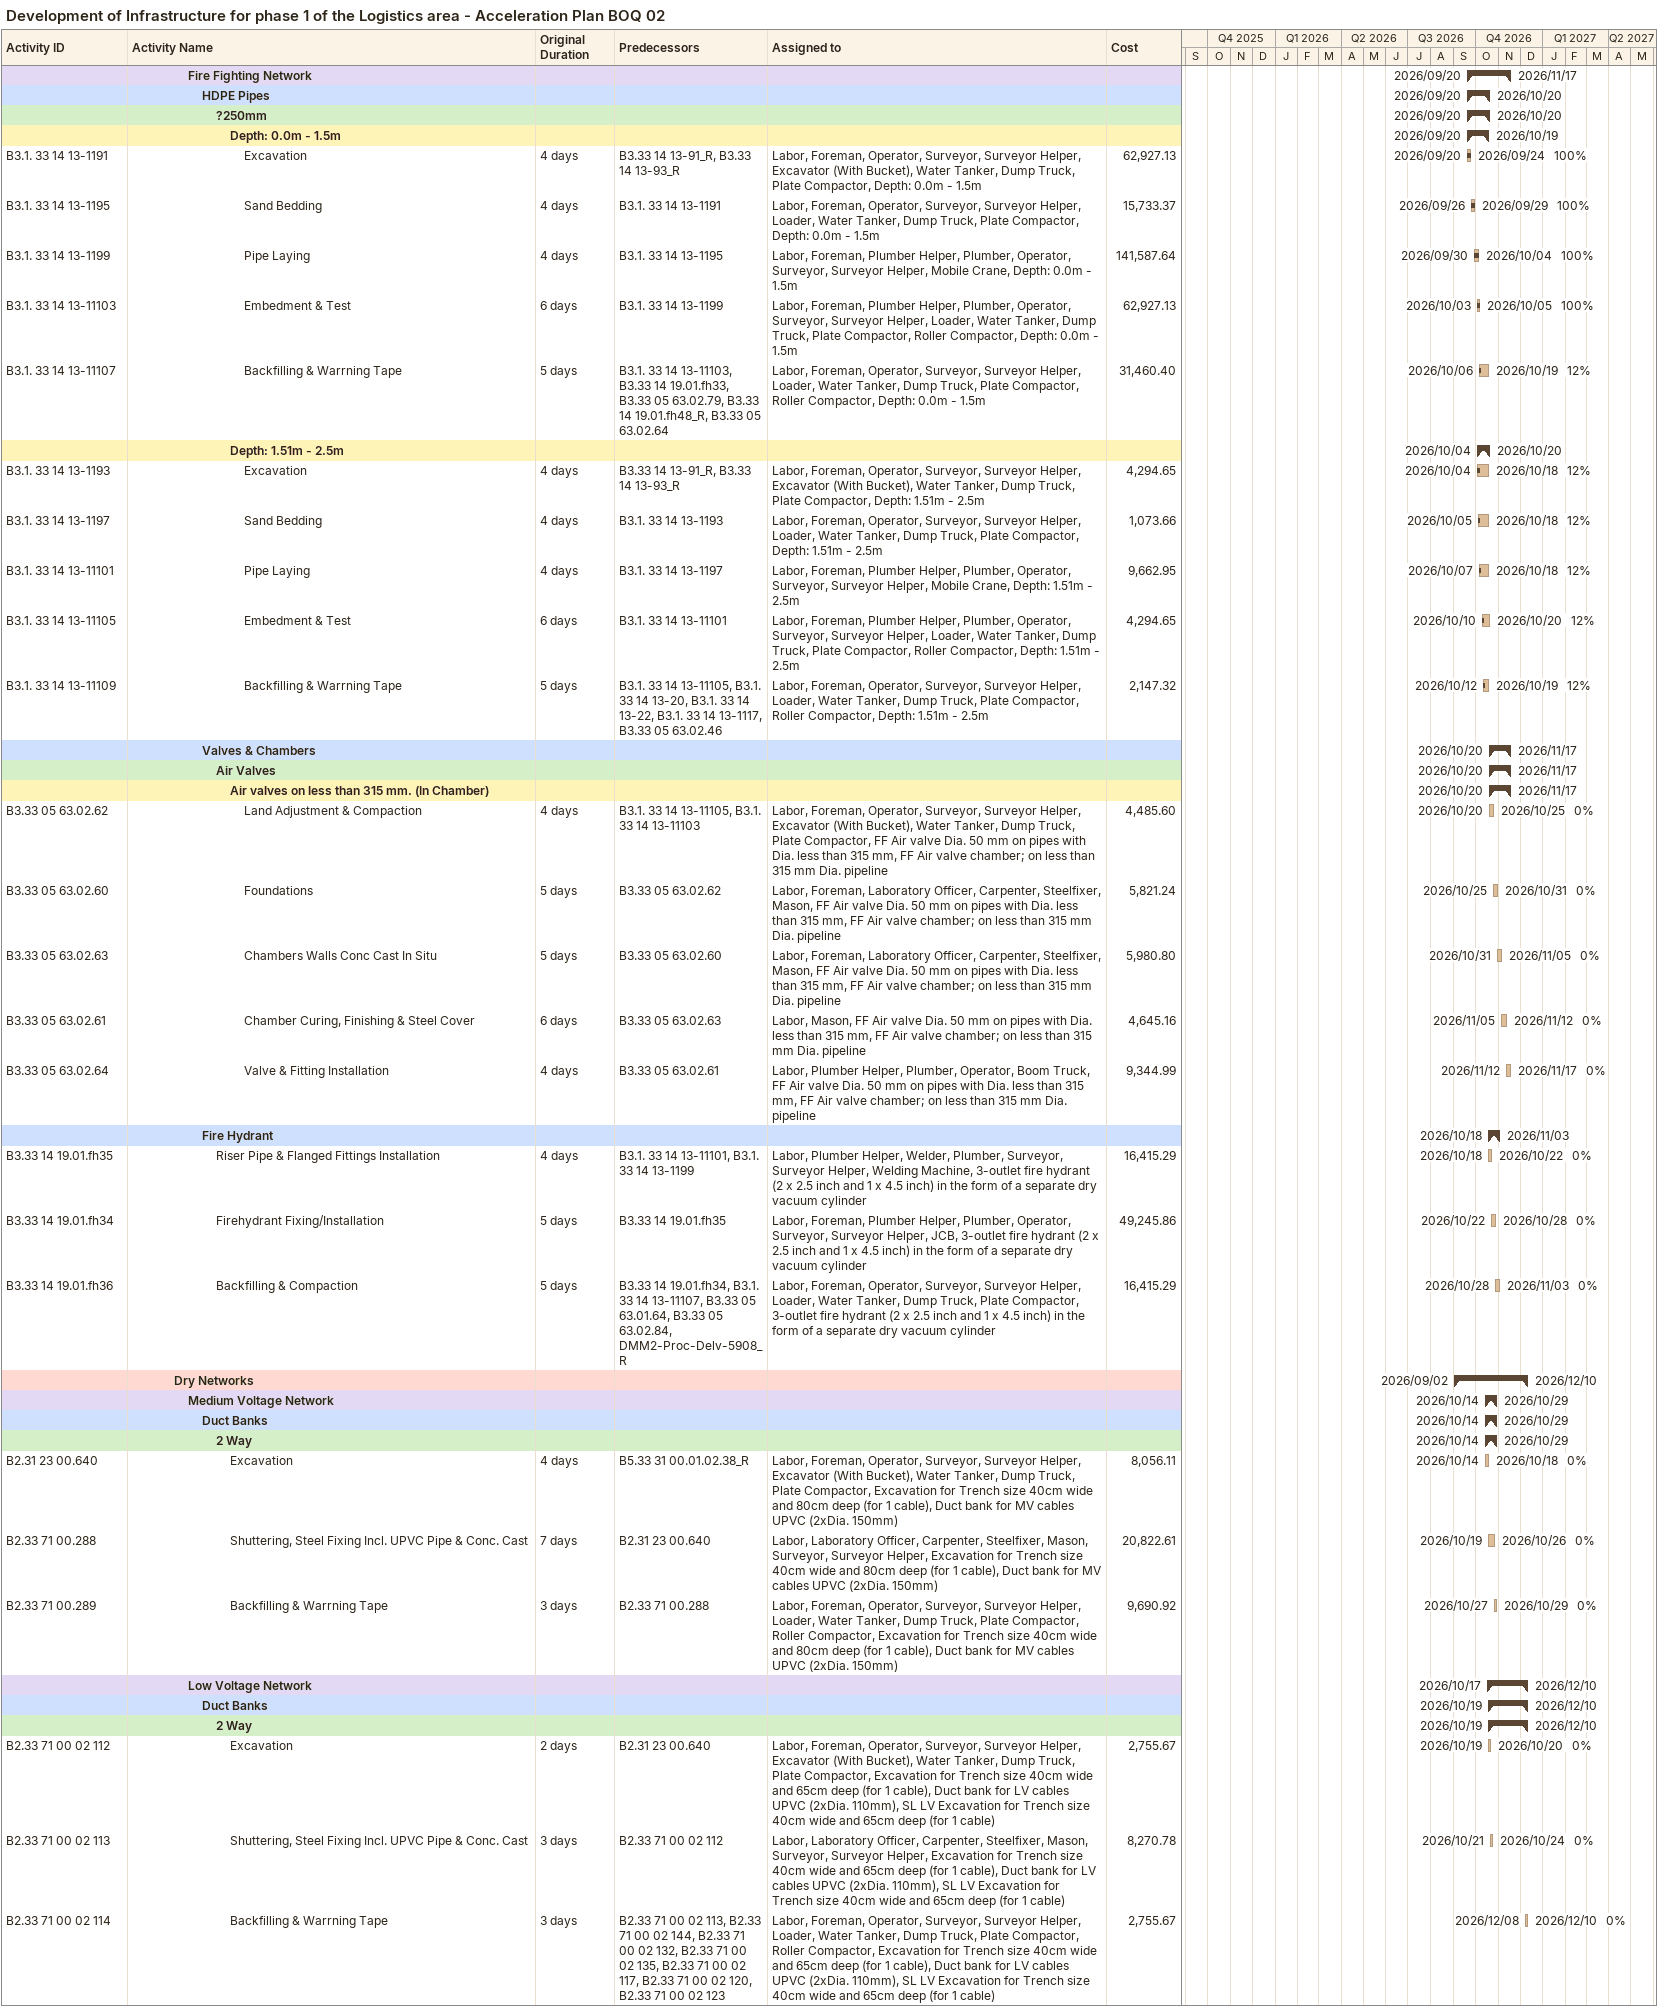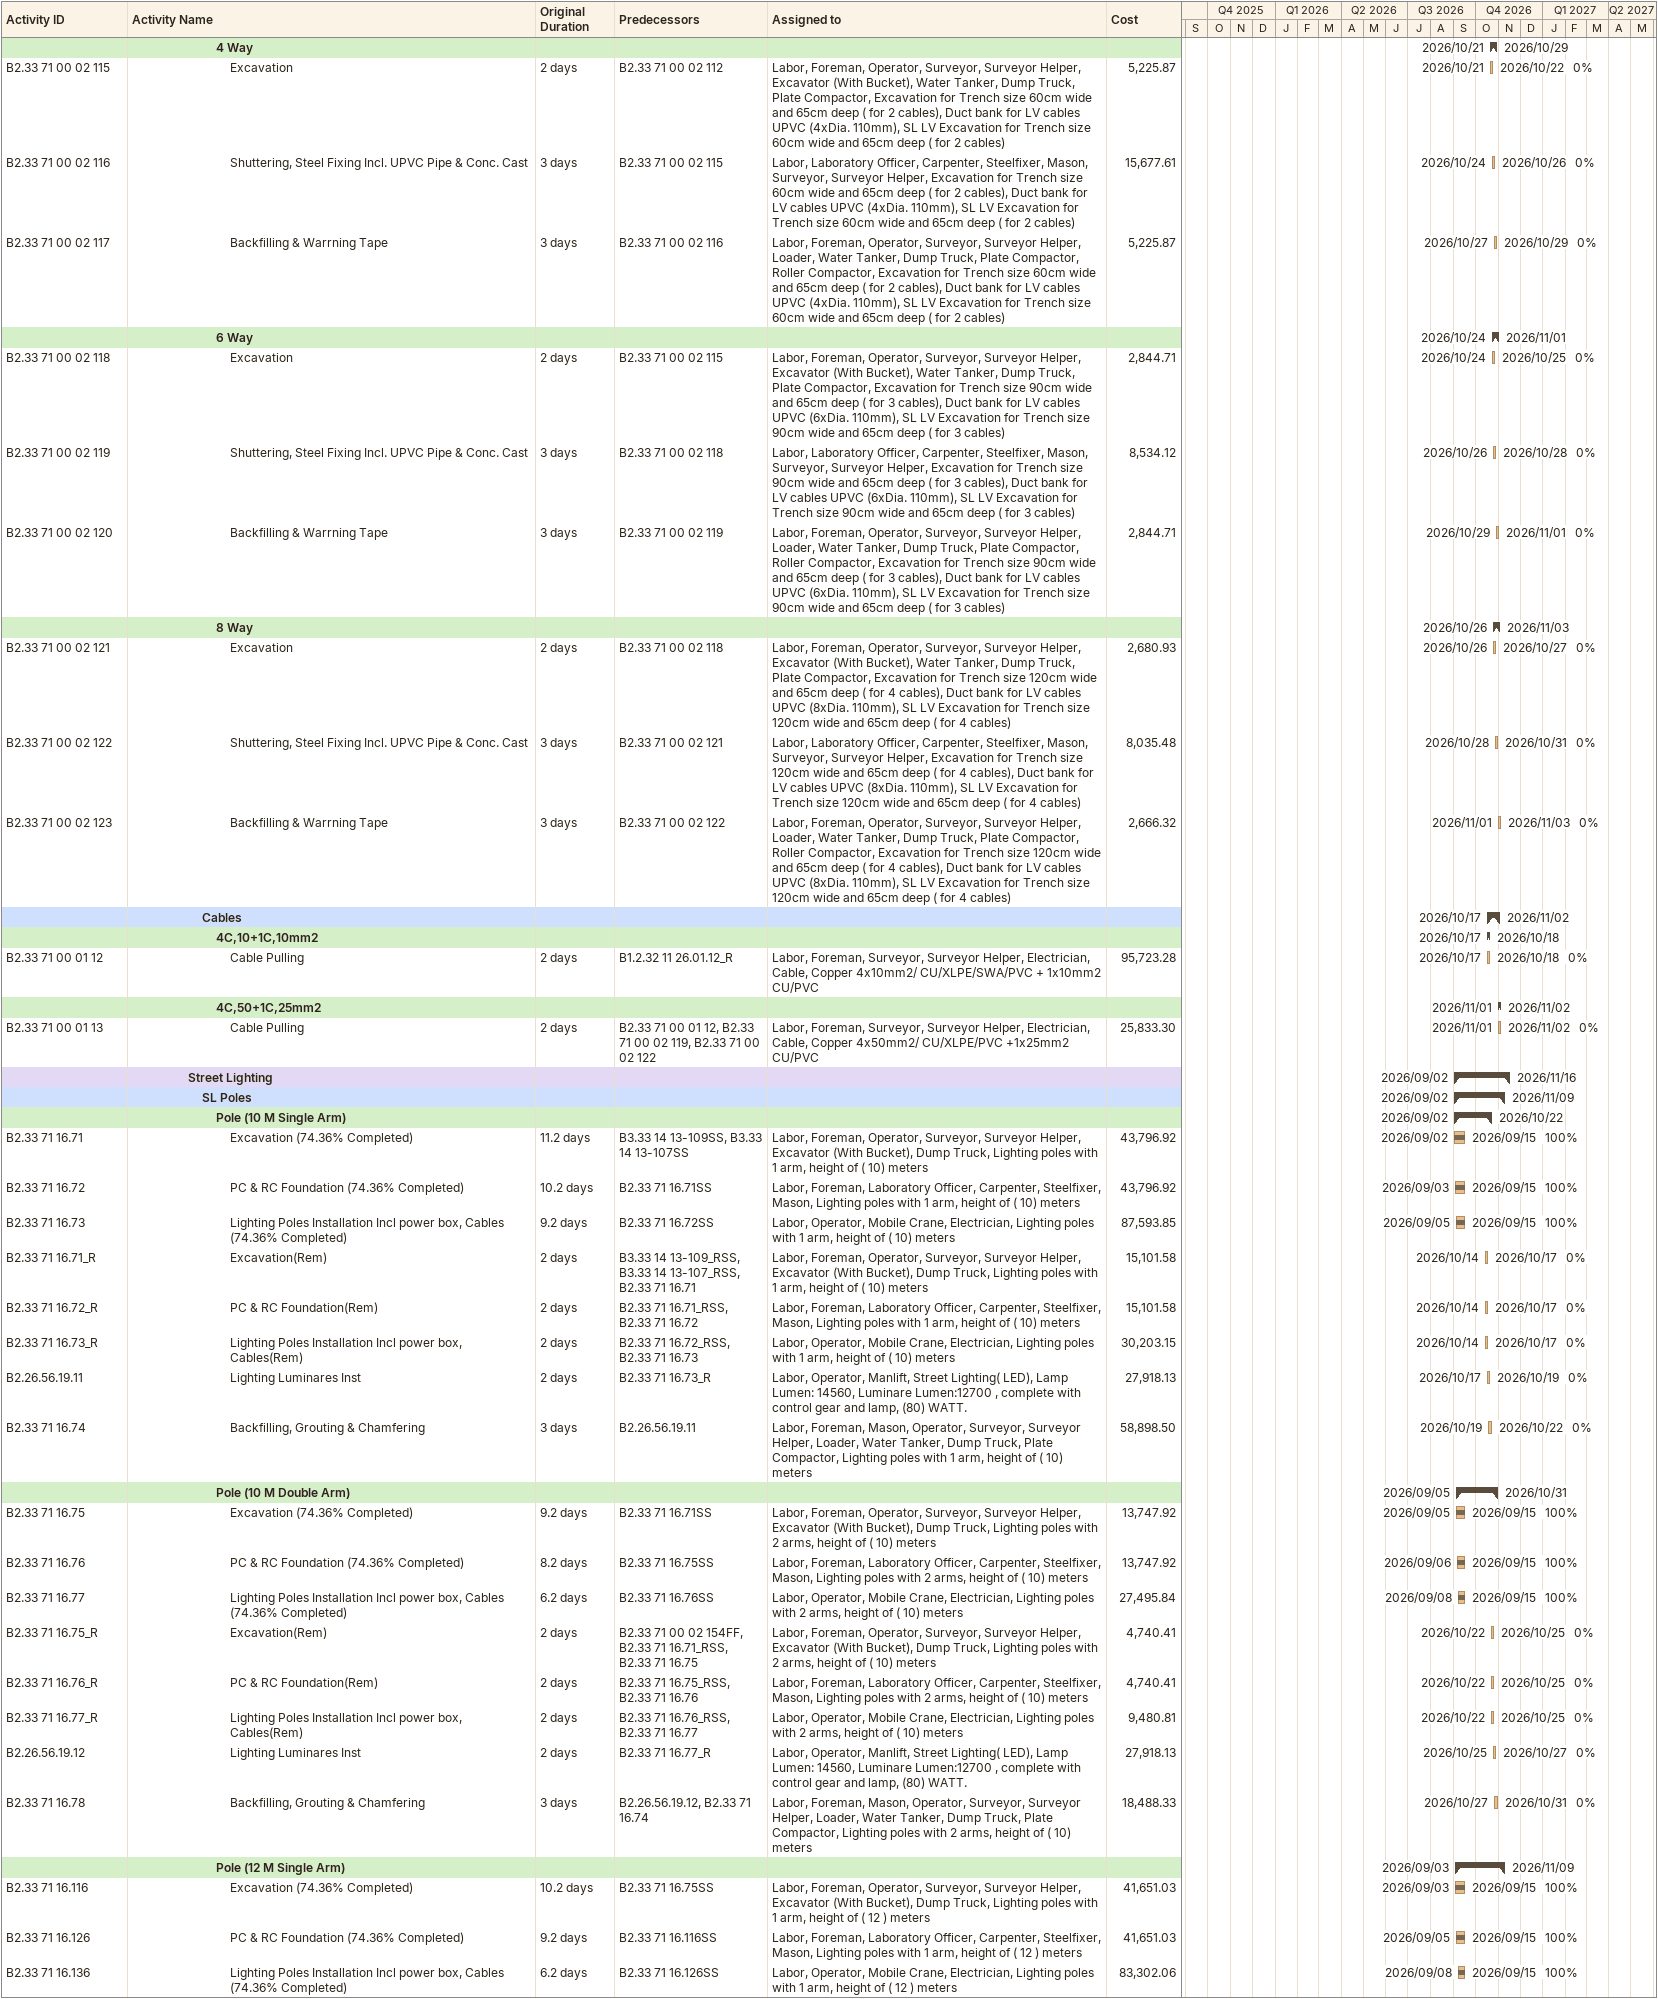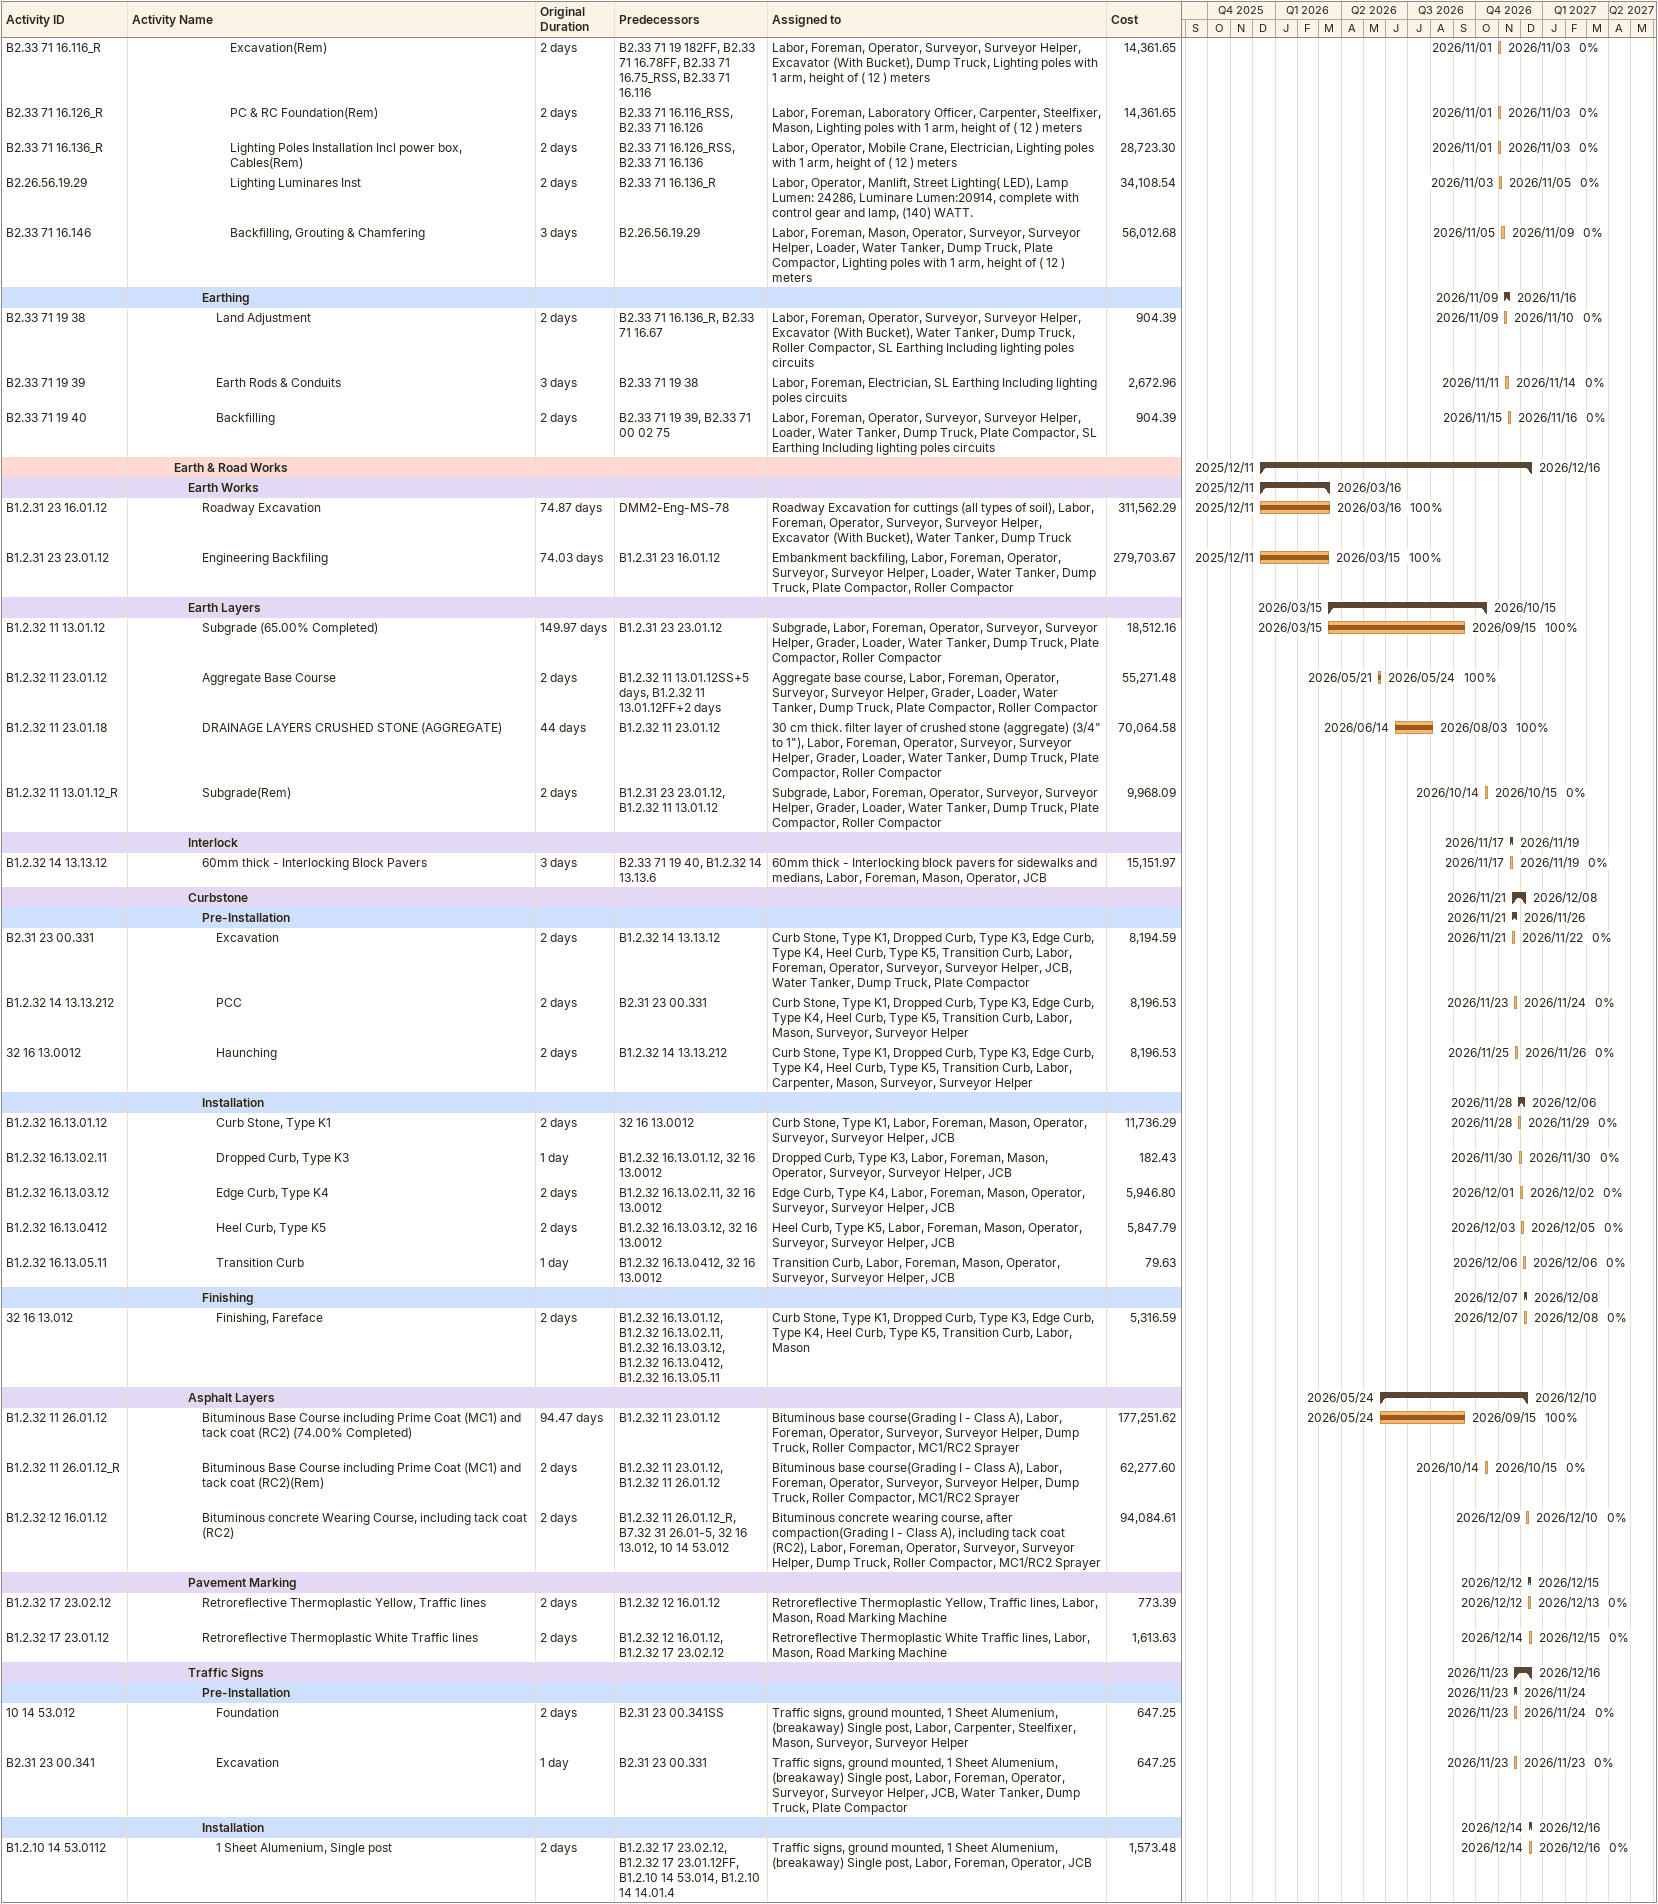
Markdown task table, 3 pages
Development of Infrastructure for phase 1 of the Logistics area - Acceleration Plan BOQ 02

| ID | Level | Task | Original duration | Start | Finish | Predecessors | Resources | % complete | Cost |
|---|---|---|---|---|---|---|---|---|---|
|  | 5 | **Fire Fighting Network** |  | 2026-09-20 | 2026-11-17 |  |  |  |  |
|  | 6 | **HDPE Pipes** |  | 2026-09-20 | 2026-10-20 |  |  |  |  |
|  | 7 | **?250mm** |  | 2026-09-20 | 2026-10-20 |  |  |  |  |
|  | 8 | **Depth: 0.0m - 1.5m** |  | 2026-09-20 | 2026-10-19 |  |  |  |  |
| B3.1. 33 14 13-1191 | 9 | Excavation | 4d | 2026-09-20 | 2026-09-24 | B3.33 14 13-91_R, B3.33 14 13-93_R | Labor, Foreman, Operator, Surveyor, Surveyor Helper, Excavator (With Bucket), Water Tanker, Dump Truck, Plate Compactor, Depth: 0.0m - 1.5m | 100 | 62927.13 |
| B3.1. 33 14 13-1195 | 9 | Sand Bedding | 4d | 2026-09-26 | 2026-09-29 | B3.1. 33 14 13-1191 | Labor, Foreman, Operator, Surveyor, Surveyor Helper, Loader, Water Tanker, Dump Truck, Plate Compactor, Depth: 0.0m - 1.5m | 100 | 15733.37 |
| B3.1. 33 14 13-1199 | 9 | Pipe Laying | 4d | 2026-09-30 | 2026-10-04 | B3.1. 33 14 13-1195 | Labor, Foreman, Plumber Helper, Plumber, Operator, Surveyor, Surveyor Helper, Mobile Crane, Depth: 0.0m - 1.5m | 100 | 141587.64 |
| B3.1. 33 14 13-11103 | 9 | Embedment & Test | 6d | 2026-10-03 | 2026-10-05 | B3.1. 33 14 13-1199 | Labor, Foreman, Plumber Helper, Plumber, Operator, Surveyor, Surveyor Helper, Loader, Water Tanker, Dump Truck, Plate Compactor, Roller Compactor, Depth: 0.0m - 1.5m | 100 | 62927.13 |
| B3.1. 33 14 13-11107 | 9 | Backfilling & Warrning Tape | 5d | 2026-10-06 | 2026-10-19 | B3.1. 33 14 13-11103, B3.33 14 19.01.fh33, B3.33 05 63.02.79, B3.33 14 19.01.fh48_R, B3.33 05 63.02.64 | Labor, Foreman, Operator, Surveyor, Surveyor Helper, Loader, Water Tanker, Dump Truck, Plate Compactor, Roller Compactor, Depth: 0.0m - 1.5m | 12 | 31460.40 |
|  | 8 | **Depth: 1.51m - 2.5m** |  | 2026-10-04 | 2026-10-20 |  |  |  |  |
| B3.1. 33 14 13-1193 | 9 | Excavation | 4d | 2026-10-04 | 2026-10-18 | B3.33 14 13-91_R, B3.33 14 13-93_R | Labor, Foreman, Operator, Surveyor, Surveyor Helper, Excavator (With Bucket), Water Tanker, Dump Truck, Plate Compactor, Depth: 1.51m - 2.5m | 12 | 4294.65 |
| B3.1. 33 14 13-1197 | 9 | Sand Bedding | 4d | 2026-10-05 | 2026-10-18 | B3.1. 33 14 13-1193 | Labor, Foreman, Operator, Surveyor, Surveyor Helper, Loader, Water Tanker, Dump Truck, Plate Compactor, Depth: 1.51m - 2.5m | 12 | 1073.66 |
| B3.1. 33 14 13-11101 | 9 | Pipe Laying | 4d | 2026-10-07 | 2026-10-18 | B3.1. 33 14 13-1197 | Labor, Foreman, Plumber Helper, Plumber, Operator, Surveyor, Surveyor Helper, Mobile Crane, Depth: 1.51m - 2.5m | 12 | 9662.95 |
| B3.1. 33 14 13-11105 | 9 | Embedment & Test | 6d | 2026-10-10 | 2026-10-20 | B3.1. 33 14 13-11101 | Labor, Foreman, Plumber Helper, Plumber, Operator, Surveyor, Surveyor Helper, Loader, Water Tanker, Dump Truck, Plate Compactor, Roller Compactor, Depth: 1.51m - 2.5m | 12 | 4294.65 |
| B3.1. 33 14 13-11109 | 9 | Backfilling & Warrning Tape | 5d | 2026-10-12 | 2026-10-19 | B3.1. 33 14 13-11105, B3.1. 33 14 13-20, B3.1. 33 14 13-22, B3.1. 33 14 13-1117, B3.33 05 63.02.46 | Labor, Foreman, Operator, Surveyor, Surveyor Helper, Loader, Water Tanker, Dump Truck, Plate Compactor, Roller Compactor, Depth: 1.51m - 2.5m | 12 | 2147.32 |
|  | 6 | **Valves & Chambers** |  | 2026-10-20 | 2026-11-17 |  |  |  |  |
|  | 7 | **Air Valves** |  | 2026-10-20 | 2026-11-17 |  |  |  |  |
|  | 8 | **Air valves on less than 315 mm. (In Chamber)** |  | 2026-10-20 | 2026-11-17 |  |  |  |  |
| B3.33 05 63.02.62 | 9 | Land Adjustment & Compaction | 4d | 2026-10-20 | 2026-10-25 | B3.1. 33 14 13-11105, B3.1. 33 14 13-11103 | Labor, Foreman, Operator, Surveyor, Surveyor Helper, Excavator (With Bucket), Water Tanker, Dump Truck, Plate Compactor, FF Air valve Dia. 50 mm on pipes with Dia. less than 315 mm, FF Air valve chamber; on less than 315 mm Dia. pipeline | 0 | 4485.60 |
| B3.33 05 63.02.60 | 9 | Foundations | 5d | 2026-10-25 | 2026-10-31 | B3.33 05 63.02.62 | Labor, Foreman, Laboratory Officer, Carpenter, Steelfixer, Mason, FF Air valve Dia. 50 mm on pipes with Dia. less than 315 mm, FF Air valve chamber; on less than 315 mm Dia. pipeline | 0 | 5821.24 |
| B3.33 05 63.02.63 | 9 | Chambers Walls Conc Cast In Situ | 5d | 2026-10-31 | 2026-11-05 | B3.33 05 63.02.60 | Labor, Foreman, Laboratory Officer, Carpenter, Steelfixer, Mason, FF Air valve Dia. 50 mm on pipes with Dia. less than 315 mm, FF Air valve chamber; on less than 315 mm Dia. pipeline | 0 | 5980.80 |
| B3.33 05 63.02.61 | 9 | Chamber Curing, Finishing & Steel Cover | 6d | 2026-11-05 | 2026-11-12 | B3.33 05 63.02.63 | Labor, Mason, FF Air valve Dia. 50 mm on pipes with Dia. less than 315 mm, FF Air valve chamber; on less than 315 mm Dia. pipeline | 0 | 4645.16 |
| B3.33 05 63.02.64 | 9 | Valve & Fitting Installation | 4d | 2026-11-12 | 2026-11-17 | B3.33 05 63.02.61 | Labor, Plumber Helper, Plumber, Operator, Boom Truck, FF Air valve Dia. 50 mm on pipes with Dia. less than 315 mm, FF Air valve chamber; on less than 315 mm Dia. pipeline | 0 | 9344.99 |
|  | 6 | **Fire Hydrant** |  | 2026-10-18 | 2026-11-03 |  |  |  |  |
| B3.33 14 19.01.fh35 | 7 | Riser Pipe & Flanged Fittings Installation | 4d | 2026-10-18 | 2026-10-22 | B3.1. 33 14 13-11101, B3.1. 33 14 13-1199 | Labor, Plumber Helper, Welder, Plumber, Surveyor, Surveyor Helper, Welding Machine, 3-outlet fire hydrant (2 x 2.5 inch and 1 x 4.5 inch) in the form of a separate dry vacuum cylinder | 0 | 16415.29 |
| B3.33 14 19.01.fh34 | 7 | Firehydrant Fixing/Installation | 5d | 2026-10-22 | 2026-10-28 | B3.33 14 19.01.fh35 | Labor, Foreman, Plumber Helper, Plumber, Operator, Surveyor, Surveyor Helper, JCB, 3-outlet fire hydrant (2 x 2.5 inch and 1 x 4.5 inch) in the form of a separate dry vacuum cylinder | 0 | 49245.86 |
| B3.33 14 19.01.fh36 | 7 | Backfilling & Compaction | 5d | 2026-10-28 | 2026-11-03 | B3.33 14 19.01.fh34, B3.1. 33 14 13-11107, B3.33 05 63.01.64, B3.33 05 63.02.84, DMM2-Proc-Delv-5908_R | Labor, Foreman, Operator, Surveyor, Surveyor Helper, Loader, Water Tanker, Dump Truck, Plate Compactor, 3-outlet fire hydrant (2 x 2.5 inch and 1 x 4.5 inch) in the form of a separate dry vacuum cylinder | 0 | 16415.29 |
|  | 4 | **Dry Networks** |  | 2026-09-02 | 2026-12-10 |  |  |  |  |
|  | 5 | **Medium Voltage Network** |  | 2026-10-14 | 2026-10-29 |  |  |  |  |
|  | 6 | **Duct Banks** |  | 2026-10-14 | 2026-10-29 |  |  |  |  |
|  | 7 | **2 Way** |  | 2026-10-14 | 2026-10-29 |  |  |  |  |
| B2.31 23 00.640 | 8 | Excavation | 4d | 2026-10-14 | 2026-10-18 | B5.33 31 00.01.02.38_R | Labor, Foreman, Operator, Surveyor, Surveyor Helper, Excavator (With Bucket), Water Tanker, Dump Truck, Plate Compactor, Excavation for Trench size 40cm wide and 80cm deep (for 1 cable), Duct bank for MV cables UPVC (2xDia. 150mm) | 0 | 8056.11 |
| B2.33 71 00.288 | 8 | Shuttering, Steel Fixing Incl. UPVC Pipe & Conc. Cast | 7d | 2026-10-19 | 2026-10-26 | B2.31 23 00.640 | Labor, Laboratory Officer, Carpenter, Steelfixer, Mason, Surveyor, Surveyor Helper, Excavation for Trench size 40cm wide and 80cm deep (for 1 cable), Duct bank for MV cables UPVC (2xDia. 150mm) | 0 | 20822.61 |
| B2.33 71 00.289 | 8 | Backfilling & Warrning Tape | 3d | 2026-10-27 | 2026-10-29 | B2.33 71 00.288 | Labor, Foreman, Operator, Surveyor, Surveyor Helper, Loader, Water Tanker, Dump Truck, Plate Compactor, Roller Compactor, Excavation for Trench size 40cm wide and 80cm deep (for 1 cable), Duct bank for MV cables UPVC (2xDia. 150mm) | 0 | 9690.92 |
|  | 5 | **Low Voltage Network** |  | 2026-10-17 | 2026-12-10 |  |  |  |  |
|  | 6 | **Duct Banks** |  | 2026-10-19 | 2026-12-10 |  |  |  |  |
|  | 7 | **2 Way** |  | 2026-10-19 | 2026-12-10 |  |  |  |  |
| B2.33 71 00 02 112 | 8 | Excavation | 2d | 2026-10-19 | 2026-10-20 | B2.31 23 00.640 | Labor, Foreman, Operator, Surveyor, Surveyor Helper, Excavator (With Bucket), Water Tanker, Dump Truck, Plate Compactor, Excavation for Trench size 40cm wide and 65cm deep (for 1 cable), Duct bank for LV cables UPVC (2xDia. 110mm), SL LV Excavation for Trench size 40cm wide and 65cm deep (for 1 cable) | 0 | 2755.67 |
| B2.33 71 00 02 113 | 8 | Shuttering, Steel Fixing Incl. UPVC Pipe & Conc. Cast | 3d | 2026-10-21 | 2026-10-24 | B2.33 71 00 02 112 | Labor, Laboratory Officer, Carpenter, Steelfixer, Mason, Surveyor, Surveyor Helper, Excavation for Trench size 40cm wide and 65cm deep (for 1 cable), Duct bank for LV cables UPVC (2xDia. 110mm), SL LV Excavation for Trench size 40cm wide and 65cm deep (for 1 cable) | 0 | 8270.78 |
| B2.33 71 00 02 114 | 8 | Backfilling & Warrning Tape | 3d | 2026-12-08 | 2026-12-10 | B2.33 71 00 02 113, B2.33 71 00 02 144, B2.33 71 00 02 132, B2.33 71 00 02 135, B2.33 71 00 02 117, B2.33 71 00 02 120, B2.33 71 00 02 123 | Labor, Foreman, Operator, Surveyor, Surveyor Helper, Loader, Water Tanker, Dump Truck, Plate Compactor, Roller Compactor, Excavation for Trench size 40cm wide and 65cm deep (for 1 cable), Duct bank for LV cables UPVC (2xDia. 110mm), SL LV Excavation for Trench size 40cm wide and 65cm deep (for 1 cable) | 0 | 2755.67 |
|  | 7 | **4 Way** |  | 2026-10-21 | 2026-10-29 |  |  |  |  |
| B2.33 71 00 02 115 | 8 | Excavation | 2d | 2026-10-21 | 2026-10-22 | B2.33 71 00 02 112 | Labor, Foreman, Operator, Surveyor, Surveyor Helper, Excavator (With Bucket), Water Tanker, Dump Truck, Plate Compactor, Excavation for Trench size 60cm wide and 65cm deep ( for 2 cables), Duct bank for LV cables UPVC (4xDia. 110mm), SL LV Excavation for Trench size 60cm wide and 65cm deep ( for 2 cables) | 0 | 5225.87 |
| B2.33 71 00 02 116 | 8 | Shuttering, Steel Fixing Incl. UPVC Pipe & Conc. Cast | 3d | 2026-10-24 | 2026-10-26 | B2.33 71 00 02 115 | Labor, Laboratory Officer, Carpenter, Steelfixer, Mason, Surveyor, Surveyor Helper, Excavation for Trench size 60cm wide and 65cm deep ( for 2 cables), Duct bank for LV cables UPVC (4xDia. 110mm), SL LV Excavation for Trench size 60cm wide and 65cm deep ( for 2 cables) | 0 | 15677.61 |
| B2.33 71 00 02 117 | 8 | Backfilling & Warrning Tape | 3d | 2026-10-27 | 2026-10-29 | B2.33 71 00 02 116 | Labor, Foreman, Operator, Surveyor, Surveyor Helper, Loader, Water Tanker, Dump Truck, Plate Compactor, Roller Compactor, Excavation for Trench size 60cm wide and 65cm deep ( for 2 cables), Duct bank for LV cables UPVC (4xDia. 110mm), SL LV Excavation for Trench size 60cm wide and 65cm deep ( for 2 cables) | 0 | 5225.87 |
|  | 7 | **6 Way** |  | 2026-10-24 | 2026-11-01 |  |  |  |  |
| B2.33 71 00 02 118 | 8 | Excavation | 2d | 2026-10-24 | 2026-10-25 | B2.33 71 00 02 115 | Labor, Foreman, Operator, Surveyor, Surveyor Helper, Excavator (With Bucket), Water Tanker, Dump Truck, Plate Compactor, Excavation for Trench size 90cm wide and 65cm deep ( for 3 cables), Duct bank for LV cables UPVC (6xDia. 110mm), SL LV Excavation for Trench size 90cm wide and 65cm deep ( for 3 cables) | 0 | 2844.71 |
| B2.33 71 00 02 119 | 8 | Shuttering, Steel Fixing Incl. UPVC Pipe & Conc. Cast | 3d | 2026-10-26 | 2026-10-28 | B2.33 71 00 02 118 | Labor, Laboratory Officer, Carpenter, Steelfixer, Mason, Surveyor, Surveyor Helper, Excavation for Trench size 90cm wide and 65cm deep ( for 3 cables), Duct bank for LV cables UPVC (6xDia. 110mm), SL LV Excavation for Trench size 90cm wide and 65cm deep ( for 3 cables) | 0 | 8534.12 |
| B2.33 71 00 02 120 | 8 | Backfilling & Warrning Tape | 3d | 2026-10-29 | 2026-11-01 | B2.33 71 00 02 119 | Labor, Foreman, Operator, Surveyor, Surveyor Helper, Loader, Water Tanker, Dump Truck, Plate Compactor, Roller Compactor, Excavation for Trench size 90cm wide and 65cm deep ( for 3 cables), Duct bank for LV cables UPVC (6xDia. 110mm), SL LV Excavation for Trench size 90cm wide and 65cm deep ( for 3 cables) | 0 | 2844.71 |
|  | 7 | **8 Way** |  | 2026-10-26 | 2026-11-03 |  |  |  |  |
| B2.33 71 00 02 121 | 8 | Excavation | 2d | 2026-10-26 | 2026-10-27 | B2.33 71 00 02 118 | Labor, Foreman, Operator, Surveyor, Surveyor Helper, Excavator (With Bucket), Water Tanker, Dump Truck, Plate Compactor, Excavation for Trench size 120cm wide and 65cm deep ( for 4 cables), Duct bank for LV cables UPVC (8xDia. 110mm), SL LV Excavation for Trench size 120cm wide and 65cm deep ( for 4 cables) | 0 | 2680.93 |
| B2.33 71 00 02 122 | 8 | Shuttering, Steel Fixing Incl. UPVC Pipe & Conc. Cast | 3d | 2026-10-28 | 2026-10-31 | B2.33 71 00 02 121 | Labor, Laboratory Officer, Carpenter, Steelfixer, Mason, Surveyor, Surveyor Helper, Excavation for Trench size 120cm wide and 65cm deep ( for 4 cables), Duct bank for LV cables UPVC (8xDia. 110mm), SL LV Excavation for Trench size 120cm wide and 65cm deep ( for 4 cables) | 0 | 8035.48 |
| B2.33 71 00 02 123 | 8 | Backfilling & Warrning Tape | 3d | 2026-11-01 | 2026-11-03 | B2.33 71 00 02 122 | Labor, Foreman, Operator, Surveyor, Surveyor Helper, Loader, Water Tanker, Dump Truck, Plate Compactor, Roller Compactor, Excavation for Trench size 120cm wide and 65cm deep ( for 4 cables), Duct bank for LV cables UPVC (8xDia. 110mm), SL LV Excavation for Trench size 120cm wide and 65cm deep ( for 4 cables) | 0 | 2666.32 |
|  | 6 | **Cables** |  | 2026-10-17 | 2026-11-02 |  |  |  |  |
|  | 7 | **4C,10+1C,10mm2** |  | 2026-10-17 | 2026-10-18 |  |  |  |  |
| B2.33 71 00 01 12 | 8 | Cable Pulling | 2d | 2026-10-17 | 2026-10-18 | B1.2.32 11 26.01.12_R | Labor, Foreman, Surveyor, Surveyor Helper, Electrician, Cable, Copper 4x10mm2/ CU/XLPE/SWA/PVC + 1x10mm2 CU/PVC | 0 | 95723.28 |
|  | 7 | **4C,50+1C,25mm2** |  | 2026-11-01 | 2026-11-02 |  |  |  |  |
| B2.33 71 00 01 13 | 8 | Cable Pulling | 2d | 2026-11-01 | 2026-11-02 | B2.33 71 00 01 12, B2.33 71 00 02 119, B2.33 71 00 02 122 | Labor, Foreman, Surveyor, Surveyor Helper, Electrician, Cable, Copper 4x50mm2/ CU/XLPE/PVC +1x25mm2 CU/PVC | 0 | 25833.30 |
|  | 5 | **Street Lighting** |  | 2026-09-02 | 2026-11-16 |  |  |  |  |
|  | 6 | **SL Poles** |  | 2026-09-02 | 2026-11-09 |  |  |  |  |
|  | 7 | **Pole (10 M Single Arm)** |  | 2026-09-02 | 2026-10-22 |  |  |  |  |
| B2.33 71 16.71 | 8 | Excavation (74.36% Completed) | 11.2d | 2026-09-02 | 2026-09-15 | B3.33 14 13-109SS, B3.33 14 13-107SS | Labor, Foreman, Operator, Surveyor, Surveyor Helper, Excavator (With Bucket), Dump Truck, Lighting poles with 1 arm, height of ( 10) meters | 100 | 43796.92 |
| B2.33 71 16.72 | 8 | PC & RC Foundation (74.36% Completed) | 10.2d | 2026-09-03 | 2026-09-15 | B2.33 71 16.71SS | Labor, Foreman, Laboratory Officer, Carpenter, Steelfixer, Mason, Lighting poles with 1 arm, height of ( 10) meters | 100 | 43796.92 |
| B2.33 71 16.73 | 8 | Lighting Poles Installation Incl power box, Cables (74.36% Completed) | 9.2d | 2026-09-05 | 2026-09-15 | B2.33 71 16.72SS | Labor, Operator, Mobile Crane, Electrician, Lighting poles with 1 arm, height of ( 10) meters | 100 | 87593.85 |
| B2.33 71 16.71_R | 8 | Excavation(Rem) | 2d | 2026-10-14 | 2026-10-17 | B3.33 14 13-109_RSS, B3.33 14 13-107_RSS, B2.33 71 16.71 | Labor, Foreman, Operator, Surveyor, Surveyor Helper, Excavator (With Bucket), Dump Truck, Lighting poles with 1 arm, height of ( 10) meters | 0 | 15101.58 |
| B2.33 71 16.72_R | 8 | PC & RC Foundation(Rem) | 2d | 2026-10-14 | 2026-10-17 | B2.33 71 16.71_RSS, B2.33 71 16.72 | Labor, Foreman, Laboratory Officer, Carpenter, Steelfixer, Mason, Lighting poles with 1 arm, height of ( 10) meters | 0 | 15101.58 |
| B2.33 71 16.73_R | 8 | Lighting Poles Installation Incl power box, Cables(Rem) | 2d | 2026-10-14 | 2026-10-17 | B2.33 71 16.72_RSS, B2.33 71 16.73 | Labor, Operator, Mobile Crane, Electrician, Lighting poles with 1 arm, height of ( 10) meters | 0 | 30203.15 |
| B2.26.56.19.11 | 8 | Lighting Luminares Inst | 2d | 2026-10-17 | 2026-10-19 | B2.33 71 16.73_R | Labor, Operator, Manlift, Street Lighting( LED), Lamp Lumen: 14560, Luminare Lumen:12700 , complete with control gear and lamp, (80) WATT. | 0 | 27918.13 |
| B2.33 71 16.74 | 8 | Backfilling, Grouting & Chamfering | 3d | 2026-10-19 | 2026-10-22 | B2.26.56.19.11 | Labor, Foreman, Mason, Operator, Surveyor, Surveyor Helper, Loader, Water Tanker, Dump Truck, Plate Compactor, Lighting poles with 1 arm, height of ( 10) meters | 0 | 58898.50 |
|  | 7 | **Pole (10 M Double Arm)** |  | 2026-09-05 | 2026-10-31 |  |  |  |  |
| B2.33 71 16.75 | 8 | Excavation (74.36% Completed) | 9.2d | 2026-09-05 | 2026-09-15 | B2.33 71 16.71SS | Labor, Foreman, Operator, Surveyor, Surveyor Helper, Excavator (With Bucket), Dump Truck, Lighting poles with 2 arms, height of ( 10) meters | 100 | 13747.92 |
| B2.33 71 16.76 | 8 | PC & RC Foundation (74.36% Completed) | 8.2d | 2026-09-06 | 2026-09-15 | B2.33 71 16.75SS | Labor, Foreman, Laboratory Officer, Carpenter, Steelfixer, Mason, Lighting poles with 2 arms, height of ( 10) meters | 100 | 13747.92 |
| B2.33 71 16.77 | 8 | Lighting Poles Installation Incl power box, Cables (74.36% Completed) | 6.2d | 2026-09-08 | 2026-09-15 | B2.33 71 16.76SS | Labor, Operator, Mobile Crane, Electrician, Lighting poles with 2 arms, height of ( 10) meters | 100 | 27495.84 |
| B2.33 71 16.75_R | 8 | Excavation(Rem) | 2d | 2026-10-22 | 2026-10-25 | B2.33 71 00 02 154FF, B2.33 71 16.71_RSS, B2.33 71 16.75 | Labor, Foreman, Operator, Surveyor, Surveyor Helper, Excavator (With Bucket), Dump Truck, Lighting poles with 2 arms, height of ( 10) meters | 0 | 4740.41 |
| B2.33 71 16.76_R | 8 | PC & RC Foundation(Rem) | 2d | 2026-10-22 | 2026-10-25 | B2.33 71 16.75_RSS, B2.33 71 16.76 | Labor, Foreman, Laboratory Officer, Carpenter, Steelfixer, Mason, Lighting poles with 2 arms, height of ( 10) meters | 0 | 4740.41 |
| B2.33 71 16.77_R | 8 | Lighting Poles Installation Incl power box, Cables(Rem) | 2d | 2026-10-22 | 2026-10-25 | B2.33 71 16.76_RSS, B2.33 71 16.77 | Labor, Operator, Mobile Crane, Electrician, Lighting poles with 2 arms, height of ( 10) meters | 0 | 9480.81 |
| B2.26.56.19.12 | 8 | Lighting Luminares Inst | 2d | 2026-10-25 | 2026-10-27 | B2.33 71 16.77_R | Labor, Operator, Manlift, Street Lighting( LED), Lamp Lumen: 14560, Luminare Lumen:12700 , complete with control gear and lamp, (80) WATT. | 0 | 27918.13 |
| B2.33 71 16.78 | 8 | Backfilling, Grouting & Chamfering | 3d | 2026-10-27 | 2026-10-31 | B2.26.56.19.12, B2.33 71 16.74 | Labor, Foreman, Mason, Operator, Surveyor, Surveyor Helper, Loader, Water Tanker, Dump Truck, Plate Compactor, Lighting poles with 2 arms, height of ( 10) meters | 0 | 18488.33 |
|  | 7 | **Pole (12 M Single Arm)** |  | 2026-09-03 | 2026-11-09 |  |  |  |  |
| B2.33 71 16.116 | 8 | Excavation (74.36% Completed) | 10.2d | 2026-09-03 | 2026-09-15 | B2.33 71 16.75SS | Labor, Foreman, Operator, Surveyor, Surveyor Helper, Excavator (With Bucket), Dump Truck, Lighting poles with 1 arm, height of ( 12 ) meters | 100 | 41651.03 |
| B2.33 71 16.126 | 8 | PC & RC Foundation (74.36% Completed) | 9.2d | 2026-09-05 | 2026-09-15 | B2.33 71 16.116SS | Labor, Foreman, Laboratory Officer, Carpenter, Steelfixer, Mason, Lighting poles with 1 arm, height of ( 12 ) meters | 100 | 41651.03 |
| B2.33 71 16.136 | 8 | Lighting Poles Installation Incl power box, Cables (74.36% Completed) | 6.2d | 2026-09-08 | 2026-09-15 | B2.33 71 16.126SS | Labor, Operator, Mobile Crane, Electrician, Lighting poles with 1 arm, height of ( 12 ) meters | 100 | 83302.06 |
| B2.33 71 16.116_R | 8 | Excavation(Rem) | 2d | 2026-11-01 | 2026-11-03 | B2.33 71 19 182FF, B2.33 71 16.78FF, B2.33 71 16.75_RSS, B2.33 71 16.116 | Labor, Foreman, Operator, Surveyor, Surveyor Helper, Excavator (With Bucket), Dump Truck, Lighting poles with 1 arm, height of ( 12 ) meters | 0 | 14361.65 |
| B2.33 71 16.126_R | 8 | PC & RC Foundation(Rem) | 2d | 2026-11-01 | 2026-11-03 | B2.33 71 16.116_RSS, B2.33 71 16.126 | Labor, Foreman, Laboratory Officer, Carpenter, Steelfixer, Mason, Lighting poles with 1 arm, height of ( 12 ) meters | 0 | 14361.65 |
| B2.33 71 16.136_R | 8 | Lighting Poles Installation Incl power box, Cables(Rem) | 2d | 2026-11-01 | 2026-11-03 | B2.33 71 16.126_RSS, B2.33 71 16.136 | Labor, Operator, Mobile Crane, Electrician, Lighting poles with 1 arm, height of ( 12 ) meters | 0 | 28723.30 |
| B2.26.56.19.29 | 8 | Lighting Luminares Inst | 2d | 2026-11-03 | 2026-11-05 | B2.33 71 16.136_R | Labor, Operator, Manlift, Street Lighting( LED), Lamp Lumen: 24286, Luminare Lumen:20914, complete with control gear and lamp, (140) WATT. | 0 | 34108.54 |
| B2.33 71 16.146 | 8 | Backfilling, Grouting & Chamfering | 3d | 2026-11-05 | 2026-11-09 | B2.26.56.19.29 | Labor, Foreman, Mason, Operator, Surveyor, Surveyor Helper, Loader, Water Tanker, Dump Truck, Plate Compactor, Lighting poles with 1 arm, height of ( 12 ) meters | 0 | 56012.68 |
|  | 6 | **Earthing** |  | 2026-11-09 | 2026-11-16 |  |  |  |  |
| B2.33 71 19 38 | 7 | Land Adjustment | 2d | 2026-11-09 | 2026-11-10 | B2.33 71 16.136_R, B2.33 71 16.67 | Labor, Foreman, Operator, Surveyor, Surveyor Helper, Excavator (With Bucket), Water Tanker, Dump Truck, Roller Compactor, SL Earthing Including lighting poles circuits | 0 | 904.39 |
| B2.33 71 19 39 | 7 | Earth Rods & Conduits | 3d | 2026-11-11 | 2026-11-14 | B2.33 71 19 38 | Labor, Foreman, Electrician, SL Earthing Including lighting poles circuits | 0 | 2672.96 |
| B2.33 71 19 40 | 7 | Backfilling | 2d | 2026-11-15 | 2026-11-16 | B2.33 71 19 39, B2.33 71 00 02 75 | Labor, Foreman, Operator, Surveyor, Surveyor Helper, Loader, Water Tanker, Dump Truck, Plate Compactor, SL Earthing Including lighting poles circuits | 0 | 904.39 |
|  | 4 | **Earth & Road Works** |  | 2025-12-11 | 2026-12-16 |  |  |  |  |
|  | 5 | **Earth Works** |  | 2025-12-11 | 2026-03-16 |  |  |  |  |
| B1.2.31 23 16.01.12 | 6 | Roadway Excavation | 74.87d | 2025-12-11 | 2026-03-16 | DMM2-Eng-MS-78 | Roadway Excavation for cuttings (all types of soil), Labor, Foreman, Operator, Surveyor, Surveyor Helper, Excavator (With Bucket), Water Tanker, Dump Truck | 100 | 311562.29 |
| B1.2.31 23 23.01.12 | 6 | Engineering Backfiling | 74.03d | 2025-12-11 | 2026-03-15 | B1.2.31 23 16.01.12 | Embankment backfiling, Labor, Foreman, Operator, Surveyor, Surveyor Helper, Loader, Water Tanker, Dump Truck, Plate Compactor, Roller Compactor | 100 | 279703.67 |
|  | 5 | **Earth Layers** |  | 2026-03-15 | 2026-10-15 |  |  |  |  |
| B1.2.32 11 13.01.12 | 6 | Subgrade (65.00% Completed) | 149.97d | 2026-03-15 | 2026-09-15 | B1.2.31 23 23.01.12 | Subgrade, Labor, Foreman, Operator, Surveyor, Surveyor Helper, Grader, Loader, Water Tanker, Dump Truck, Plate Compactor, Roller Compactor | 100 | 18512.16 |
| B1.2.32 11 23.01.12 | 6 | Aggregate Base Course | 2d | 2026-05-21 | 2026-05-24 | B1.2.32 11 13.01.12SS+5d, B1.2.32 11 13.01.12FF+2d | Aggregate base course, Labor, Foreman, Operator, Surveyor, Surveyor Helper, Grader, Loader, Water Tanker, Dump Truck, Plate Compactor, Roller Compactor | 100 | 55271.48 |
| B1.2.32 11 23.01.18 | 6 | DRAINAGE LAYERS CRUSHED STONE (AGGREGATE) | 44d | 2026-06-14 | 2026-08-03 | B1.2.32 11 23.01.12 | 30 cm thick. filter layer of crushed stone (aggregate) (3/4" to 1"), Labor, Foreman, Operator, Surveyor, Surveyor Helper, Grader, Loader, Water Tanker, Dump Truck, Plate Compactor, Roller Compactor | 100 | 70064.58 |
| B1.2.32 11 13.01.12_R | 6 | Subgrade(Rem) | 2d | 2026-10-14 | 2026-10-15 | B1.2.31 23 23.01.12, B1.2.32 11 13.01.12 | Subgrade, Labor, Foreman, Operator, Surveyor, Surveyor Helper, Grader, Loader, Water Tanker, Dump Truck, Plate Compactor, Roller Compactor | 0 | 9968.09 |
|  | 5 | **Interlock** |  | 2026-11-17 | 2026-11-19 |  |  |  |  |
| B1.2.32 14 13.13.12 | 6 | 60mm thick - Interlocking Block Pavers | 3d | 2026-11-17 | 2026-11-19 | B2.33 71 19 40, B1.2.32 14 13.13.6 | 60mm thick - Interlocking block pavers for sidewalks and medians, Labor, Foreman, Mason, Operator, JCB | 0 | 15151.97 |
|  | 5 | **Curbstone** |  | 2026-11-21 | 2026-12-08 |  |  |  |  |
|  | 6 | **Pre-Installation** |  | 2026-11-21 | 2026-11-26 |  |  |  |  |
| B2.31 23 00.331 | 7 | Excavation | 2d | 2026-11-21 | 2026-11-22 | B1.2.32 14 13.13.12 | Curb Stone, Type K1, Dropped Curb, Type K3, Edge Curb, Type K4, Heel Curb, Type K5, Transition Curb, Labor, Foreman, Operator, Surveyor, Surveyor Helper, JCB, Water Tanker, Dump Truck, Plate Compactor | 0 | 8194.59 |
| B1.2.32 14 13.13.212 | 7 | PCC | 2d | 2026-11-23 | 2026-11-24 | B2.31 23 00.331 | Curb Stone, Type K1, Dropped Curb, Type K3, Edge Curb, Type K4, Heel Curb, Type K5, Transition Curb, Labor, Mason, Surveyor, Surveyor Helper | 0 | 8196.53 |
| 32 16 13.0012 | 7 | Haunching | 2d | 2026-11-25 | 2026-11-26 | B1.2.32 14 13.13.212 | Curb Stone, Type K1, Dropped Curb, Type K3, Edge Curb, Type K4, Heel Curb, Type K5, Transition Curb, Labor, Carpenter, Mason, Surveyor, Surveyor Helper | 0 | 8196.53 |
|  | 6 | **Installation** |  | 2026-11-28 | 2026-12-06 |  |  |  |  |
| B1.2.32 16.13.01.12 | 7 | Curb Stone, Type K1 | 2d | 2026-11-28 | 2026-11-29 | 32 16 13.0012 | Curb Stone, Type K1, Labor, Foreman, Mason, Operator, Surveyor, Surveyor Helper, JCB | 0 | 11736.29 |
| B1.2.32 16.13.02.11 | 7 | Dropped Curb, Type K3 | 1d | 2026-11-30 | 2026-11-30 | B1.2.32 16.13.01.12, 32 16 13.0012 | Dropped Curb, Type K3, Labor, Foreman, Mason, Operator, Surveyor, Surveyor Helper, JCB | 0 | 182.43 |
| B1.2.32 16.13.03.12 | 7 | Edge Curb, Type K4 | 2d | 2026-12-01 | 2026-12-02 | B1.2.32 16.13.02.11, 32 16 13.0012 | Edge Curb, Type K4, Labor, Foreman, Mason, Operator, Surveyor, Surveyor Helper, JCB | 0 | 5946.80 |
| B1.2.32 16.13.0412 | 7 | Heel Curb, Type K5 | 2d | 2026-12-03 | 2026-12-05 | B1.2.32 16.13.03.12, 32 16 13.0012 | Heel Curb, Type K5, Labor, Foreman, Mason, Operator, Surveyor, Surveyor Helper, JCB | 0 | 5847.79 |
| B1.2.32 16.13.05.11 | 7 | Transition Curb | 1d | 2026-12-06 | 2026-12-06 | B1.2.32 16.13.0412, 32 16 13.0012 | Transition Curb, Labor, Foreman, Mason, Operator, Surveyor, Surveyor Helper, JCB | 0 | 79.63 |
|  | 6 | **Finishing** |  | 2026-12-07 | 2026-12-08 |  |  |  |  |
| 32 16 13.012 | 7 | Finishing, Fareface | 2d | 2026-12-07 | 2026-12-08 | B1.2.32 16.13.01.12, B1.2.32 16.13.02.11, B1.2.32 16.13.03.12, B1.2.32 16.13.0412, B1.2.32 16.13.05.11 | Curb Stone, Type K1, Dropped Curb, Type K3, Edge Curb, Type K4, Heel Curb, Type K5, Transition Curb, Labor, Mason | 0 | 5316.59 |
|  | 5 | **Asphalt Layers** |  | 2026-05-24 | 2026-12-10 |  |  |  |  |
| B1.2.32 11 26.01.12 | 6 | Bituminous Base Course including Prime Coat (MC1) and tack coat (RC2) (74.00% Completed) | 94.47d | 2026-05-24 | 2026-09-15 | B1.2.32 11 23.01.12 | Bituminous base course(Grading I - Class A), Labor, Foreman, Operator, Surveyor, Surveyor Helper, Dump Truck, Roller Compactor, MC1/RC2 Sprayer | 100 | 177251.62 |
| B1.2.32 11 26.01.12_R | 6 | Bituminous Base Course including Prime Coat (MC1) and tack coat (RC2)(Rem) | 2d | 2026-10-14 | 2026-10-15 | B1.2.32 11 23.01.12, B1.2.32 11 26.01.12 | Bituminous base course(Grading I - Class A), Labor, Foreman, Operator, Surveyor, Surveyor Helper, Dump Truck, Roller Compactor, MC1/RC2 Sprayer | 0 | 62277.60 |
| B1.2.32 12 16.01.12 | 6 | Bituminous concrete Wearing Course, including tack coat (RC2) | 2d | 2026-12-09 | 2026-12-10 | B1.2.32 11 26.01.12_R, B7.32 31 26.01-5, 32 16 13.012, 10 14 53.012 | Bituminous concrete wearing course, after compaction(Grading I - Class A), including tack coat (RC2), Labor, Foreman, Operator, Surveyor, Surveyor Helper, Dump Truck, Roller Compactor, MC1/RC2 Sprayer | 0 | 94084.61 |
|  | 5 | **Pavement Marking** |  | 2026-12-12 | 2026-12-15 |  |  |  |  |
| B1.2.32 17 23.02.12 | 6 | Retroreflective Thermoplastic Yellow, Traffic lines | 2d | 2026-12-12 | 2026-12-13 | B1.2.32 12 16.01.12 | Retroreflective Thermoplastic Yellow, Traffic lines, Labor, Mason, Road Marking Machine | 0 | 773.39 |
| B1.2.32 17 23.01.12 | 6 | Retroreflective Thermoplastic White Traffic lines | 2d | 2026-12-14 | 2026-12-15 | B1.2.32 12 16.01.12, B1.2.32 17 23.02.12 | Retroreflective Thermoplastic White Traffic lines, Labor, Mason, Road Marking Machine | 0 | 1613.63 |
|  | 5 | **Traffic Signs** |  | 2026-11-23 | 2026-12-16 |  |  |  |  |
|  | 6 | **Pre-Installation** |  | 2026-11-23 | 2026-11-24 |  |  |  |  |
| 10 14 53.012 | 7 | Foundation | 2d | 2026-11-23 | 2026-11-24 | B2.31 23 00.341SS | Traffic signs, ground mounted, 1 Sheet Alumenium, (breakaway) Single post, Labor, Carpenter, Steelfixer, Mason, Surveyor, Surveyor Helper | 0 | 647.25 |
| B2.31 23 00.341 | 7 | Excavation | 1d | 2026-11-23 | 2026-11-23 | B2.31 23 00.331 | Traffic signs, ground mounted, 1 Sheet Alumenium, (breakaway) Single post, Labor, Foreman, Operator, Surveyor, Surveyor Helper, JCB, Water Tanker, Dump Truck, Plate Compactor | 0 | 647.25 |
|  | 6 | **Installation** |  | 2026-12-14 | 2026-12-16 |  |  |  |  |
| B1.2.10 14 53.0112 | 7 | 1 Sheet Alumenium, Single post | 2d | 2026-12-14 | 2026-12-16 | B1.2.32 17 23.02.12, B1.2.32 17 23.01.12FF, B1.2.10 14 53.014, B1.2.10 14 14.01.4 | Traffic signs, ground mounted, 1 Sheet Alumenium, (breakaway) Single post, Labor, Foreman, Operator, JCB | 0 | 1573.48 |
